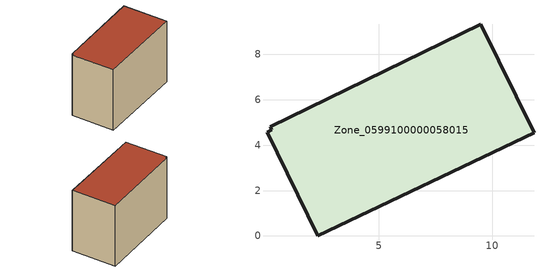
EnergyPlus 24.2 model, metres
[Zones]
Zone_0599100000058015
 floor ground (C_G): 0.07,4.58 0.28,4.68 0.22,4.82 9.49,9.34 11.84,4.55 2.31,0 z0
 wall outside (C_F): 11.84,4.55 9.49,9.34 0.22,4.82 0.28,4.68 0.07,4.58 2.31,0 11.84,4.55 z0:7.77
 roof outside (C_R): 0.28,4.68 0.07,4.58 2.31,0 11.84,4.55 9.49,9.34 0.22,4.82 z7.77
[BUILDING]
Pand.0599100000058015: North Axis=0; Terrain=City; Loads Convergence Tolerance Value=0.04; Temperature Convergence Tolerance Value=0.4; Solar Distribution=FullExterior; Maximum Number of Warmup Days=25; Minimum Number of Warmup Days=1
[Site:Location]
Rotterdam.The.Hague.AP_ZH_NLD Design_Conditions: Latitude=51.96; Longitude=4.45; Time Zone=1; Elevation=-4.5
[SITE:GROUNDTEMPERATURE:BUILDINGSURFACE]
18, 18, 18, 18, 18, 18, 18, 18, 18, 18, 18, 18
[MATERIAL] Thermal Absorptance=0.9; Solar Absorptance=0.7; Visible Absorptance=0.7
Name | Roughness | Thickness | Conductivity | Density | Specific Heat
G.TC.1975-1991 | MediumSmooth | 0.15 | 0.288461 | 540 | 1210
F.TC.1975-1991 | Rough | 0.3 | 0.230769 | 1920 | 840
R.TC.1975-1991 | MediumRough | 0.2 | 0.153846 | 1500 | 1000
[CONSTRUCTION]
C_G: G.TC.1975-1991
C_F: F.TC.1975-1991
C_R: R.TC.1975-1991
[ZONE]
Zone_0599100000058015: Type=1; Multiplier=1; Ceiling Height=Autocalculate; Volume=Autocalculate; Floor Area=autocalculate; Part of Total Floor Area=Yes
[ZONEINFILTRATION:DESIGNFLOWRATE]
Infil_Zone_0599100000058015: Zone or ZoneList or Space or SpaceList=Zone_0599100000058015; Schedule=AlwaysOn; Design Flow Rate Calculation Method=Flow/Area; Flow Rate per Floor Area=0.003; Constant Term Coefficient=1; Temperature Term Coefficient=0; Velocity Term Coefficient=0; Velocity Squared Term Coefficient=0
[HVACTEMPLATE:ZONE:IDEALLOADSAIRSYSTEM]
Zone_0599100000058015: Maximum Heating Supply Air Temperature=50; Minimum Cooling Supply Air Temperature=13; Maximum Heating Supply Air Humidity Ratio=0.0156; Minimum Cooling Supply Air Humidity Ratio=0.0077; Heating Limit=NoLimit; Cooling Limit=NoLimit; Dehumidification Control Type=ConstantSensibleHeatRatio; Cooling Sensible Heat Ratio=0.7; Dehumidification Setpoint=60; Humidification Control Type=None; Humidification Setpoint=30; Outdoor Air Method=None; Outdoor Air Flow Rate per Person=0.00944; Outdoor Air Flow Rate per Zone Floor Area=0; Outdoor Air Flow Rate per Zone=0; Demand Controlled Ventilation Type=None; Outdoor Air Economizer Type=NoEconomizer; Heat Recovery Type=None; Sensible Heat Recovery Effectiveness=0.7; Latent Heat Recovery Effectiveness=0.65
[ZONECONTROL:THERMOSTAT]
ThermostatControl_Zone_0599100000058015: Zone or ZoneList=Zone_0599100000058015; Control Type Schedule=DualSetpointControlType; Control 1=Thermostat_Zone_0599100000058015; Temperature Difference Between Cutout And Setpoint=0
[THERMOSTATSETPOINT:DUALSETPOINT]
Thermostat_Zone_0599100000058015: Heating Setpoint Temperature Schedule=HeatingSetpoint_Zone_0599100000058015; Cooling Setpoint Temperature Schedule=CoolingSetpoint_Zone_0599100000058015
[SCHEDULE:COMPACT]
HeatingSetpoint_Zone_0599100000058015: Through: 12/31, For: AllDays, Until: 24:00, 21
CoolingSetpoint_Zone_0599100000058015: Through: 12/31, For: AllDays, Until: 24:00, 24
DualSetpointControlType: Through: 12/31, For: AllDays, Until: 24:00, 4
AlwaysOn: Through: 12/31, For: AllDays, Until: 24:00, 1
